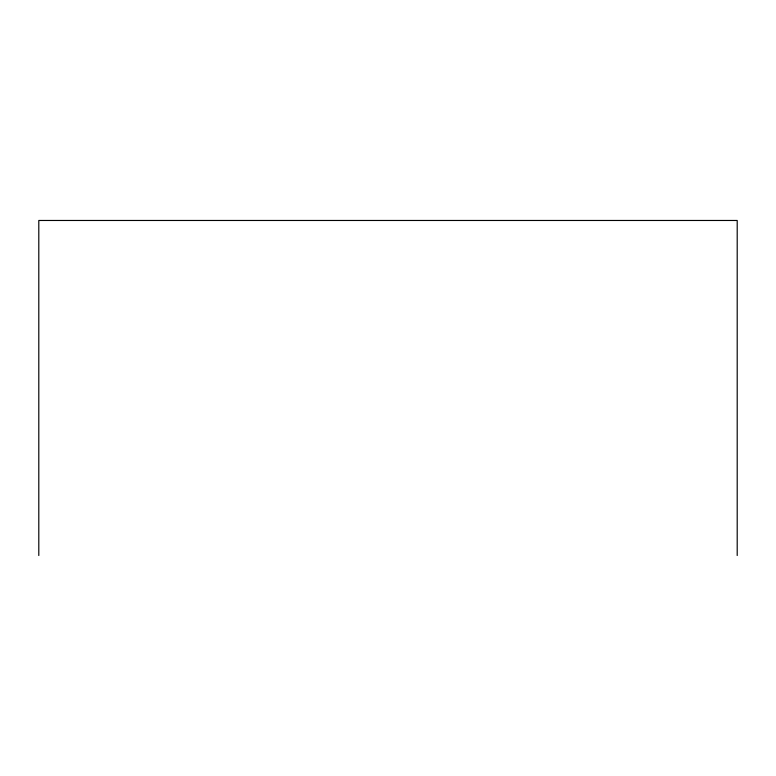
<?xml version="1.0" encoding="UTF-8"?>
<svg xmlns="http://www.w3.org/2000/svg" width="776" height="776" viewBox="0 0 776 776"><rect width="100%" height="100%" fill="white"/><g stroke="black" fill="none" stroke-linecap="round" stroke-linejoin="round"><path stroke-width="1.16" d="M737.2 555.529L737.2 220.471L38.8 220.471L38.8 555.529"/></g></svg>
